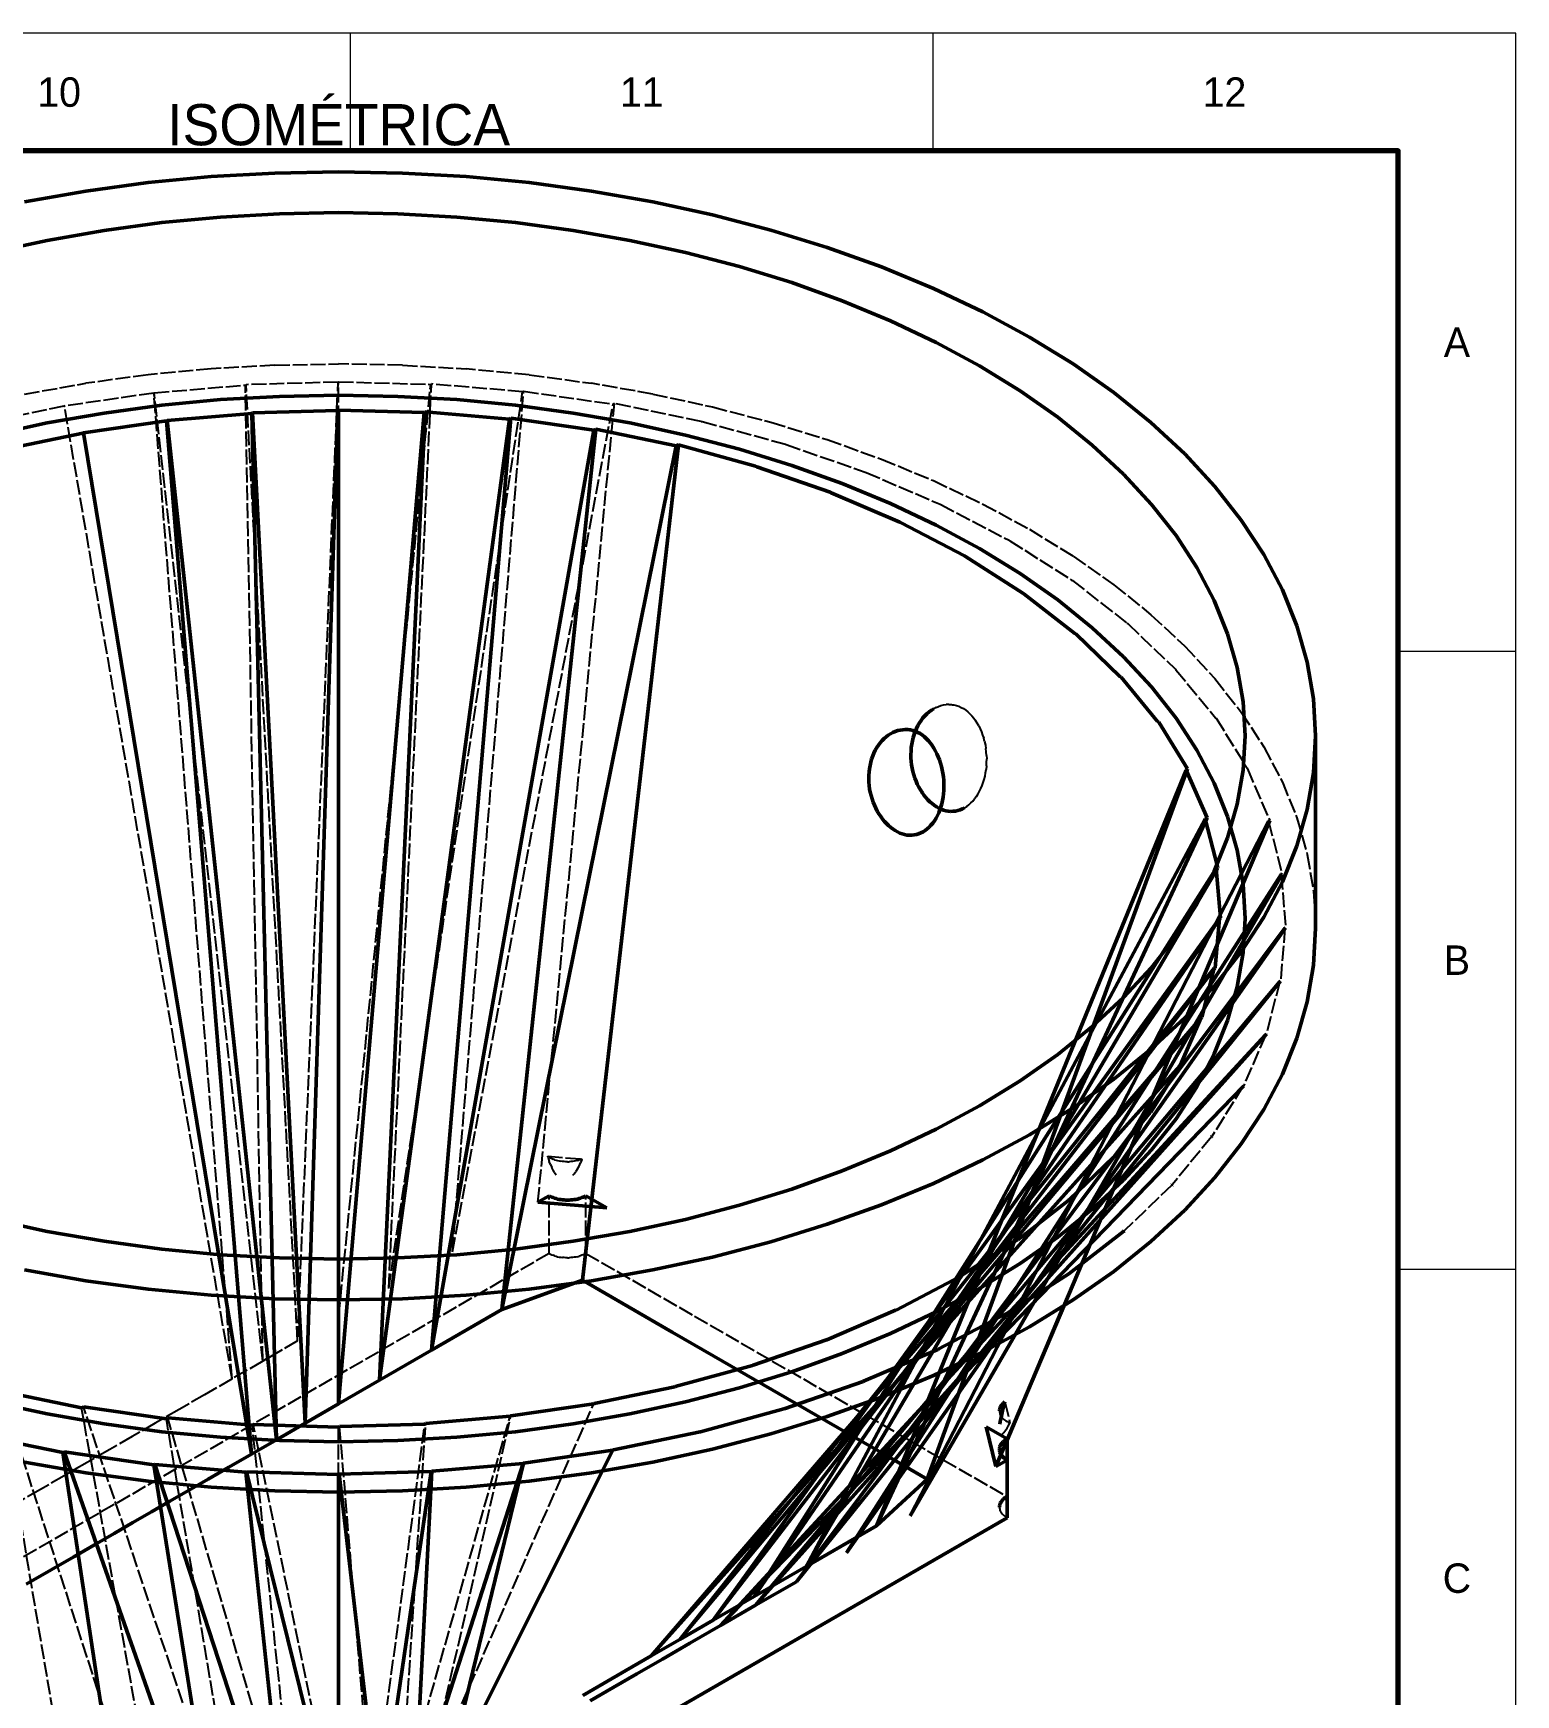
# Model space of a CAD drawing. Header units: millimetres. Extents: x 0 to 594, y 0 to 420.
# Drawn here: x 468.1 to 594, y 278.8 to 420 of the extents above; entities that cross this region are included whole.
import ezdxf
from ezdxf.enums import TextEntityAlignment as Align

# ---------------------------------------------------------------- set-up
doc = ezdxf.new("R2010")
doc.units = ezdxf.units.MM
doc.linetypes.add('DASHED', pattern=[1.524, 1.27, -0.254])
for name, color, linetype, lineweight in [('FINA', 7, 'CONTINUOUS', 18), ('NORMA', 7, 'CONTINUOUS', 70), ('OCULTA', 8, 'DASHED', 25), ('TEXTO', 7, 'CONTINUOUS', 25), ('VISIBLE', 7, 'CONTINUOUS', 50)]:
    doc.layers.add(name, color=color, linetype=linetype, lineweight=lineweight)

msp = doc.modelspace()

# ---------------------------------------------------------------- linework, layer by layer
at = {"layer": 'FINA'}
for p, q in [((495, 410), (495, 420)), ((544.5, 410), (544.5, 420)), ((584, 367.5), (594, 367.5)), ((584, 315), (594, 315))]:
    msp.add_line(p, q, dxfattribs=at)
msp.add_lwpolyline([(0, 0), (594, 0), (594, 420), (0, 420)], close=True, dxfattribs=at)
at = {"layer": 'NORMA'}
msp.add_lwpolyline([(20, 10), (584, 10), (584, 410), (20, 410)], close=True, dxfattribs=at)
at = {"layer": 'OCULTA'}
for p, q in [((483.17, 391.49), (477.81, 390.98)), ((488.57, 391.79), (483.17, 391.49)), ((488.57, 391.79), (494, 391.9)), ((499.43, 391.79), (494, 391.9)), ((499.43, 391.79), (504.83, 391.49)), ((510.19, 390.98), (504.83, 391.49)), ((467.32, 389.35), (472.52, 390.26)), ((477.81, 390.98), (472.52, 390.26)), ((478.33, 389.45), (486.08, 390.11)), ((486.08, 390.11), (486.13, 390.14)), ((487.55, 307.18), (486.08, 390.11)), ((493.95, 390.36), (486.13, 390.14)), ((490.51, 308.9), (486.13, 390.14)), ((490.51, 308.9), (493.95, 390.36)), ((493.95, 390.36), (494, 390.39)), ((494, 310.91), (494, 390.39)), ((494, 390.39), (501.82, 390.17)), ((494, 310.91), (501.82, 390.17)), ((498.25, 313.36), (501.89, 390.2)), ((501.82, 390.17), (501.89, 390.2)), ((509.63, 389.54), (501.89, 390.2)), ((510.19, 390.98), (515.48, 390.26)), ((520.68, 389.35), (515.48, 390.26)), ((470.66, 388.31), (463.29, 386.79)), ((470.66, 388.31), (470.7, 388.33)), ((478.3, 389.43), (470.7, 388.33)), ((484.95, 305.68), (470.7, 388.33)), ((478.33, 389.45), (478.3, 389.43)), ((484.95, 305.68), (478.3, 389.43)), ((487.55, 307.18), (478.33, 389.45)), ((498.25, 313.36), (509.63, 389.54)), ((503.66, 316.48), (509.71, 389.58)), ((503.66, 316.48), (517.31, 388.49)), ((509.71, 389.58), (509.63, 389.54)), ((509.71, 389.58), (517.31, 388.49)), ((510.93, 320.69), (517.42, 388.55)), ((517.42, 388.55), (517.31, 388.49)), ((524.79, 387.02), (517.42, 388.55)), ((520.68, 389.35), (525.76, 388.25)), ((525.76, 388.25), (530.71, 386.95)), ((524.79, 387.02), (524.88, 387.02)), ((524.88, 387.02), (531.96, 385.08)), ((530.71, 386.95), (535.5, 385.48)), ((535.5, 385.48), (540.11, 383.82)), ((531.96, 385.08), (532.02, 385.05)), ((532.02, 385.05), (538.74, 382.72)), ((538.74, 382.72), (538.8, 382.69)), ((538.8, 382.69), (545.09, 379.99)), ((540.11, 383.82), (544.53, 381.99)), ((544.53, 381.99), (548.73, 380)), ((545.09, 379.99), (545.15, 379.96)), ((545.15, 379.96), (550.95, 376.92)), ((548.73, 380), (552.69, 377.86)), ((550.95, 376.92), (551.01, 376.89)), ((552.69, 377.86), (556.4, 375.57)), ((551.01, 376.89), (556.27, 373.54)), ((556.4, 375.57), (559.85, 373.15)), ((556.27, 373.54), (556.33, 373.51)), ((556.33, 373.51), (560.99, 369.87)), ((559.85, 373.15), (563.01, 370.6)), ((560.99, 369.87), (561.05, 369.84)), ((561.05, 369.84), (565.08, 365.96)), ((563.01, 370.6), (565.88, 367.94)), ((565.88, 367.94), (568.44, 365.17)), ((565.08, 365.96), (565.13, 365.93)), ((565.13, 365.93), (568.48, 361.84)), ((568.44, 365.17), (570.68, 362.31)), ((544.75, 362.72), (544.96, 362.81)), ((544.96, 362.81), (545.17, 362.88)), ((545.17, 362.88), (545.39, 362.93)), ((545.39, 362.93), (545.61, 362.96)), ((545.83, 362.97), (545.61, 362.96)), ((545.83, 362.97), (546.05, 362.97)), ((546.05, 362.97), (546.16, 362.95)), ((546.16, 362.95), (546.27, 362.94)), ((546.27, 362.94), (546.48, 362.89)), ((546.48, 362.89), (546.69, 362.82)), ((546.69, 362.82), (546.89, 362.73)), ((544.75, 362.72), (544.55, 362.61)), ((546.89, 362.73), (547.09, 362.63)), ((547.09, 362.63), (547.28, 362.5)), ((547.28, 362.5), (547.46, 362.35)), ((547.46, 362.35), (547.63, 362.19)), ((547.63, 362.19), (547.8, 362.01)), ((547.8, 362.01), (547.96, 361.81)), ((547.96, 361.81), (548.11, 361.6)), ((548.25, 361.38), (548.11, 361.6)), ((548.38, 361.15), (548.25, 361.38)), ((568.48, 361.84), (568.55, 361.8)), ((568.55, 361.8), (571.19, 357.55)), ((570.68, 362.31), (572.6, 359.38)), ((548.38, 361.15), (548.51, 360.9)), ((548.51, 360.9), (548.62, 360.64)), ((548.62, 360.64), (548.71, 360.38)), ((548.71, 360.38), (548.8, 360.1)), ((548.88, 359.82), (548.8, 360.1)), ((548.88, 359.82), (548.94, 359.53)), ((548.94, 359.53), (548.99, 359.24)), ((549.02, 358.95), (548.99, 359.24)), ((549.05, 358.65), (549.02, 358.95)), ((549.05, 358.65), (549.06, 358.35)), ((572.6, 359.38), (574.17, 356.38)), ((548.91, 356.89), (548.96, 357.17)), ((548.96, 357.17), (549.01, 357.46)), ((549.04, 357.76), (549.01, 357.46)), ((549.04, 357.76), (549.05, 358.05)), ((549.05, 358.05), (549.06, 358.35)), ((571.19, 357.55), (571.2, 357.5)), ((571.2, 357.5), (573.1, 353.11)), ((548.44, 355.6), (548.56, 355.83)), ((548.56, 355.83), (548.66, 356.08)), ((548.66, 356.08), (548.76, 356.34)), ((548.76, 356.34), (548.84, 356.61)), ((548.84, 356.61), (548.91, 356.89)), ((574.17, 356.38), (575.41, 353.33)), ((547.18, 354.2), (547.37, 354.32)), ((547.37, 354.32), (547.54, 354.45)), ((547.54, 354.45), (547.71, 354.61)), ((547.71, 354.61), (547.88, 354.77)), ((547.88, 354.77), (548.03, 354.96)), ((548.18, 355.16), (548.03, 354.96)), ((548.18, 355.16), (548.32, 355.37)), ((548.32, 355.37), (548.44, 355.6)), ((573, 353.05), (574.15, 348.57)), ((575.41, 353.33), (576.29, 350.23)), ((576.29, 350.23), (576.82, 347.11)), ((574.07, 348.53), (574.45, 344.01)), ((576.82, 347.11), (577, 343.98)), ((574.39, 343.98), (574.01, 339.46)), ((573.95, 339.43), (572.81, 334.96)), ((572.76, 334.93), (570.86, 330.54)), ((570.82, 330.52), (568.18, 326.26)), ((568.15, 326.24), (564.8, 322.16)), ((511.79, 324.47), (511.76, 324.59)), ((511.79, 324.56), (511.76, 324.59)), ((511.76, 324.59), (514.68, 324.35)), ((511.79, 324.56), (511.89, 324.5)), ((511.79, 324.47), (511.89, 324.16)), ((511.89, 324.5), (511.99, 324.45)), ((511.99, 323.88), (511.89, 324.16)), ((511.99, 324.45), (512.11, 324.39)), ((511.99, 323.88), (512.11, 323.63)), ((512.11, 324.39), (512.22, 324.35)), ((512.22, 323.4), (512.11, 323.63)), ((512.35, 324.3), (512.22, 324.35)), ((512.35, 323.2), (512.22, 323.4)), ((512.35, 324.3), (512.47, 324.26)), ((512.47, 324.26), (512.6, 324.23)), ((512.6, 324.23), (512.74, 324.2)), ((512.74, 324.2), (512.88, 324.17)), ((513.02, 324.16), (512.88, 324.17)), ((513.16, 324.14), (513.02, 324.16)), ((513.3, 324.13), (513.16, 324.14)), ((513.45, 324.13), (513.3, 324.13)), ((513.45, 324.13), (513.59, 324.13)), ((513.73, 324.14), (513.59, 324.13)), ((513.87, 324.16), (513.73, 324.14)), ((514.01, 324.17), (513.87, 324.16)), ((514.15, 324.2), (514.01, 324.17)), ((514.01, 323.11), (514.15, 323.3)), ((514.29, 324.23), (514.15, 324.2)), ((514.29, 323.52), (514.15, 323.3)), ((514.29, 324.23), (514.42, 324.26)), ((514.29, 323.52), (514.42, 323.76)), ((514.55, 324.3), (514.42, 324.26)), ((514.42, 323.76), (514.55, 324.03)), ((514.67, 324.35), (514.55, 324.3)), ((514.67, 324.32), (514.55, 324.03)), ((514.67, 324.35), (514.68, 324.35)), ((514.68, 324.35), (514.67, 324.32)), ((512.35, 323.2), (512.47, 323.02)), ((514.01, 323.11), (513.87, 322.95)), ((564.77, 322.14), (560.74, 318.26)), ((511.89, 316.34), (511.89, 321.24)), ((515, 316.34), (515, 321.24)), ((511.89, 316.34), (437.22, 273.23)), ((511.89, 316.34), (511.99, 316.28)), ((511.99, 316.28), (512.11, 316.23)), ((512.11, 316.23), (512.22, 316.18)), ((514.78, 316.23), (514.67, 316.18)), ((514.9, 316.28), (514.78, 316.23)), ((515, 316.34), (514.9, 316.28)), ((515, 316.34), (550.78, 295.68)), ((512.35, 316.14), (512.22, 316.18)), ((512.35, 316.14), (512.47, 316.1)), ((512.47, 316.1), (512.6, 316.06)), ((512.6, 316.06), (512.74, 316.03)), ((512.74, 316.03), (512.88, 316.01)), ((512.88, 316.01), (513.02, 315.99)), ((513.16, 315.98), (513.02, 315.99)), ((513.3, 315.97), (513.16, 315.98)), ((513.45, 315.97), (513.3, 315.97)), ((513.45, 315.97), (513.59, 315.97)), ((513.73, 315.98), (513.59, 315.97)), ((513.87, 315.99), (513.73, 315.98)), ((514.01, 316.01), (513.87, 315.99)), ((514.15, 316.03), (514.01, 316.01)), ((514.29, 316.06), (514.15, 316.03)), ((514.29, 316.06), (514.42, 316.1)), ((514.55, 316.14), (514.42, 316.1)), ((514.67, 316.18), (514.55, 316.14)), ((490.51, 308.9), (487.55, 307.18)), ((487.55, 307.18), (484.95, 305.68)), ((484.95, 305.68), (482.61, 304.33)), ((473.29, 256.32), (465.14, 304.57)), ((480.14, 258.82), (465.32, 304.63)), ((482.61, 304.33), (480.45, 303.09)), ((501.41, 271.09), (515.67, 303.55)), ((550.59, 303.72), (551.03, 301.93)), ((480.14, 258.82), (472.16, 303.22)), ((486.1, 262.26), (472.32, 303.31)), ((480.45, 303.09), (478.42, 301.91)), ((486.1, 262.26), (479.36, 302.29)), ((490.52, 264.81), (479.48, 302.36)), ((499.28, 269.87), (508.57, 302.5)), ((501.41, 271.09), (508.63, 302.53)), ((550.14, 302.95), (550.14, 302.86)), ((550.14, 302.86), (550.16, 302.78)), ((550.16, 302.78), (550.18, 302.7)), ((550.18, 302.7), (550.21, 302.62)), ((550.21, 302.62), (550.25, 302.54)), ((550.25, 302.54), (550.3, 302.46)), ((550.3, 302.46), (550.36, 302.39)), ((550.36, 302.39), (550.43, 302.31)), ((550.43, 302.31), (550.51, 302.24)), ((550.51, 302.24), (550.59, 302.17)), ((550.59, 302.17), (550.68, 302.11)), ((550.68, 302.11), (550.78, 302.05)), ((476.47, 300.79), (474.55, 299.68)), ((478.42, 301.91), (476.47, 300.79)), ((490.52, 264.81), (486.66, 301.75)), ((494, 266.82), (486.75, 301.8)), ((494, 266.82), (494, 301.59)), ((496.85, 268.46), (494.08, 301.64)), ((496.85, 268.46), (501.33, 301.84)), ((499.28, 269.87), (501.39, 301.88)), ((550.36, 301), (550.43, 301.05)), ((550.43, 301.05), (550.51, 301.13)), ((550.51, 301.13), (550.59, 301.23)), ((550.59, 301.23), (550.68, 301.35)), ((550.68, 301.35), (550.78, 301.5)), ((550.78, 302.05), (550.89, 301.99)), ((550.78, 301.5), (550.89, 301.67)), ((550.89, 301.99), (551, 301.94)), ((550.89, 301.67), (551, 301.86)), ((551, 301.94), (551.03, 301.93)), ((551, 301.86), (551.03, 301.93)), ((474.55, 299.68), (472.64, 298.58)), ((472.64, 298.58), (470.69, 297.45)), ((470.69, 297.45), (468.66, 296.28)), ((468.66, 296.28), (466.5, 295.03)), ((550.14, 294.78), (550.14, 294.7)), ((550.14, 294.7), (550.16, 294.62)), ((550.16, 294.62), (550.18, 294.53)), ((550.18, 294.53), (550.21, 294.45)), ((550.21, 294.45), (550.25, 294.37)), ((550.25, 294.37), (550.3, 294.3)), ((550.3, 294.3), (550.36, 294.22)), ((550.36, 294.22), (550.43, 294.15)), ((550.43, 294.15), (550.51, 294.08)), ((550.51, 294.08), (550.59, 294.01)), ((550.59, 294.01), (550.68, 293.95)), ((550.68, 293.95), (550.78, 293.88))]:
    msp.add_line(p, q, dxfattribs=at)
at = {"layer": 'VISIBLE'}
for p, q in [((488.57, 408.12), (483.17, 407.82)), ((483.17, 407.82), (488.57, 408.12)), ((488.57, 408.12), (494, 408.23)), ((488.57, 408.12), (494, 408.23)), ((488.57, 408.12), (488.57, 408.12)), ((499.43, 408.12), (494, 408.23)), ((494, 408.23), (494, 408.23)), ((494, 408.23), (499.43, 408.12)), ((499.43, 408.12), (504.83, 407.82)), ((499.43, 408.12), (499.43, 408.12)), ((499.43, 408.12), (504.83, 407.82)), ((467.32, 405.68), (472.52, 406.59)), ((467.32, 405.68), (472.52, 406.59)), ((477.81, 407.31), (472.52, 406.59)), ((472.52, 406.59), (477.81, 407.31)), ((472.52, 406.59), (472.52, 406.59)), ((483.17, 407.82), (477.81, 407.31)), ((477.81, 407.31), (483.17, 407.82)), ((477.81, 407.31), (477.81, 407.31)), ((483.17, 407.82), (483.17, 407.82)), ((510.19, 407.31), (504.83, 407.82)), ((504.83, 407.82), (504.83, 407.82)), ((504.83, 407.82), (510.19, 407.31)), ((510.19, 407.31), (515.48, 406.59)), ((510.19, 407.31), (510.19, 407.31)), ((510.19, 407.31), (515.48, 406.59)), ((520.68, 405.68), (515.48, 406.59)), ((515.48, 406.59), (515.48, 406.59)), ((515.48, 406.59), (520.68, 405.68)), ((520.68, 405.68), (525.76, 404.58)), ((520.68, 405.68), (520.68, 405.68)), ((520.68, 405.68), (525.76, 404.58)), ((478.98, 403.91), (474.07, 403.25)), ((478.98, 403.91), (483.95, 404.38)), ((488.96, 404.67), (483.95, 404.38)), ((494, 404.76), (488.96, 404.67)), ((494, 404.76), (499.04, 404.67)), ((504.05, 404.38), (499.04, 404.67)), ((509.02, 403.91), (504.05, 404.38)), ((509.02, 403.91), (513.93, 403.25)), ((525.76, 404.58), (530.71, 403.28)), ((525.76, 404.58), (525.76, 404.58)), ((525.76, 404.58), (530.71, 403.28)), ((469.25, 402.4), (464.53, 401.38)), ((474.07, 403.25), (469.25, 402.4)), ((518.75, 402.4), (513.93, 403.25)), ((518.75, 402.4), (523.47, 401.38)), ((530.71, 403.28), (535.5, 401.81)), ((530.71, 403.28), (530.71, 403.28)), ((530.71, 403.28), (535.5, 401.81)), ((528.06, 400.18), (523.47, 401.38)), ((535.5, 401.81), (540.11, 400.15)), ((535.5, 401.81), (535.5, 401.81)), ((535.5, 401.81), (540.11, 400.15)), ((528.06, 400.18), (532.5, 398.81)), ((540.11, 400.15), (544.53, 398.32)), ((540.11, 400.15), (540.11, 400.15)), ((540.11, 400.15), (544.53, 398.32)), ((532.5, 398.81), (536.78, 397.27)), ((544.53, 398.32), (548.73, 396.33)), ((544.53, 398.32), (544.53, 398.32)), ((544.53, 398.32), (548.73, 396.33)), ((536.78, 397.27), (540.87, 395.58)), ((540.87, 395.58), (544.77, 393.73)), ((548.73, 396.33), (552.69, 394.19)), ((548.73, 396.33), (548.73, 396.33)), ((548.73, 396.33), (552.69, 394.19)), ((552.69, 394.19), (556.4, 391.9)), ((552.69, 394.19), (552.69, 394.19)), ((552.69, 394.19), (556.4, 391.9)), ((544.77, 393.73), (548.45, 391.74)), ((548.45, 391.74), (551.89, 389.62)), ((556.4, 391.9), (559.85, 389.48)), ((556.4, 391.9), (556.4, 391.9)), ((556.4, 391.9), (559.85, 389.48)), ((551.89, 389.62), (555.09, 387.37)), ((478.98, 388.39), (474.07, 387.73)), ((478.98, 388.39), (483.95, 388.87)), ((488.96, 389.15), (483.95, 388.87)), ((494, 389.25), (488.96, 389.15)), ((494, 389.25), (499.04, 389.15)), ((504.05, 388.87), (499.04, 389.15)), ((509.02, 388.39), (504.05, 388.87)), ((509.02, 388.39), (513.93, 387.73)), ((559.85, 389.48), (563.01, 386.93)), ((559.85, 389.48), (559.85, 389.48)), ((559.85, 389.48), (563.01, 386.93)), ((469.25, 386.89), (464.53, 385.86)), ((474.07, 387.73), (469.25, 386.89)), ((472.33, 386.04), (479.37, 387.06)), ((479.43, 387.09), (479.37, 387.06)), ((486.59, 299.28), (479.37, 387.06)), ((486.61, 387.7), (479.43, 387.09)), ((488.72, 300.51), (479.43, 387.09)), ((486.67, 387.74), (486.61, 387.7)), ((488.72, 300.51), (486.61, 387.7)), ((493.92, 387.95), (486.67, 387.74)), ((491.15, 301.91), (486.67, 387.74)), ((491.15, 301.91), (493.92, 387.95)), ((494, 387.99), (493.92, 387.95)), ((494, 303.56), (494, 387.99)), ((494, 387.99), (501.25, 387.79)), ((494, 303.56), (501.25, 387.79)), ((497.48, 305.57), (501.34, 387.84)), ((497.48, 305.57), (508.52, 387.22)), ((501.34, 387.84), (501.25, 387.79)), ((501.34, 387.84), (508.52, 387.22)), ((501.9, 308.12), (508.64, 387.29)), ((508.64, 387.29), (508.52, 387.22)), ((508.64, 387.29), (515.68, 386.27)), ((518.75, 386.89), (513.93, 387.73)), ((518.75, 386.89), (523.47, 385.86)), ((555.09, 387.37), (558.02, 385)), ((563.01, 386.93), (565.88, 384.27)), ((563.01, 386.93), (563.01, 386.93)), ((563.01, 386.93), (565.88, 384.27)), ((472.28, 386.01), (465.44, 384.6)), ((472.33, 386.04), (472.28, 386.01)), ((486.59, 299.28), (472.33, 386.04)), ((501.9, 308.12), (515.68, 386.27)), ((507.86, 311.56), (515.84, 386.37)), ((515.84, 386.37), (515.68, 386.27)), ((515.84, 386.37), (522.68, 384.95)), ((528.06, 384.66), (523.47, 385.86)), ((507.86, 311.56), (522.68, 384.95)), ((514.71, 314.06), (522.86, 385.02)), ((522.86, 385.02), (522.68, 384.95)), ((522.86, 385.02), (529.42, 383.23)), ((528.06, 384.66), (532.5, 383.29)), ((558.02, 385), (560.68, 382.53)), ((565.88, 384.27), (568.44, 381.5)), ((565.88, 384.27), (565.88, 384.27)), ((565.88, 384.27), (568.44, 381.5)), ((529.42, 383.23), (529.53, 383.17)), ((529.53, 383.17), (535.75, 381.01)), ((532.5, 383.29), (536.78, 381.76)), ((536.78, 381.76), (540.87, 380.06)), ((560.68, 382.53), (563.06, 379.97)), ((568.44, 381.5), (570.68, 378.64)), ((568.44, 381.5), (568.44, 381.5)), ((568.44, 381.5), (570.68, 378.64)), ((535.75, 381.01), (535.85, 380.96)), ((535.85, 380.96), (541.68, 378.46)), ((540.87, 380.06), (544.77, 378.22)), ((563.06, 379.97), (565.14, 377.32)), ((541.68, 378.46), (541.78, 378.41)), ((541.78, 378.41), (547.16, 375.59)), ((570.68, 378.64), (572.6, 375.71)), ((570.68, 378.64), (570.68, 378.64)), ((570.68, 378.64), (572.6, 375.71)), ((544.77, 378.22), (548.45, 376.23)), ((565.14, 377.32), (566.91, 374.6)), ((547.16, 375.59), (547.25, 375.54)), ((547.25, 375.54), (552.12, 372.43)), ((548.45, 376.23), (551.89, 374.1)), ((572.6, 375.71), (574.17, 372.71)), ((572.6, 375.71), (572.6, 375.71)), ((572.6, 375.71), (574.17, 372.71)), ((551.89, 374.1), (555.09, 371.86)), ((566.91, 374.6), (568.38, 371.81)), ((574.17, 372.71), (575.41, 369.66)), ((574.17, 372.71), (574.17, 372.71)), ((574.17, 372.71), (575.41, 369.66)), ((552.12, 372.43), (552.22, 372.38)), ((552.22, 372.38), (556.54, 369.01)), ((555.09, 371.86), (558.02, 369.49)), ((568.38, 371.81), (569.52, 368.98)), ((556.54, 369.01), (556.64, 368.96)), ((556.64, 368.96), (560.37, 365.36)), ((558.02, 369.49), (560.68, 367.02)), ((569.52, 368.98), (570.34, 366.11)), ((575.41, 369.66), (576.29, 366.56)), ((575.41, 369.66), (575.41, 369.66)), ((575.41, 369.66), (576.29, 366.56)), ((560.68, 367.02), (563.06, 364.46)), ((570.34, 366.11), (570.84, 363.21)), ((576.29, 366.56), (576.82, 363.44)), ((576.29, 366.56), (576.29, 366.56)), ((576.29, 366.56), (576.82, 363.44)), ((560.37, 365.36), (560.47, 365.3)), ((560.47, 365.3), (563.57, 361.52)), ((563.06, 364.46), (565.14, 361.81)), ((570.84, 363.21), (571, 360.31)), ((576.82, 363.44), (577, 360.31)), ((576.82, 363.44), (576.82, 363.44)), ((576.82, 363.44), (577, 360.31)), ((543.21, 361.18), (543.35, 361.41)), ((543.49, 361.62), (543.35, 361.41)), ((543.49, 361.62), (543.64, 361.83)), ((543.64, 361.83), (543.81, 362.01)), ((543.81, 362.01), (543.98, 362.19)), ((543.98, 362.19), (544.16, 362.35)), ((544.16, 362.35), (544.35, 362.49)), ((544.35, 362.49), (544.55, 362.61)), ((563.57, 361.52), (563.68, 361.46)), ((563.68, 361.46), (566.12, 357.51)), ((565.14, 361.81), (566.91, 359.08)), ((540.16, 359.91), (540.33, 360.08)), ((540.33, 360.08), (540.5, 360.23)), ((540.5, 360.23), (540.69, 360.37)), ((540.69, 360.37), (540.88, 360.49)), ((541.08, 360.6), (540.88, 360.49)), ((541.08, 360.6), (541.28, 360.69)), ((541.28, 360.69), (541.49, 360.75)), ((541.49, 360.75), (541.71, 360.8)), ((541.71, 360.8), (541.92, 360.83)), ((542.14, 360.84), (541.92, 360.83)), ((542.14, 360.84), (542.36, 360.84)), ((542.36, 360.84), (542.53, 360.82)), ((542.53, 360.82), (542.58, 360.81)), ((542.58, 360.81), (542.79, 360.76)), ((542.81, 360.16), (542.74, 359.88)), ((542.81, 360.16), (542.74, 359.88)), ((542.79, 360.76), (543, 360.69)), ((542.81, 360.16), (542.89, 360.42)), ((542.89, 360.42), (542.81, 360.16)), ((542.81, 360.16), (542.81, 360.16)), ((542.89, 360.42), (542.99, 360.68)), ((542.99, 360.68), (542.89, 360.42)), ((542.89, 360.42), (542.89, 360.42)), ((542.99, 360.68), (543.09, 360.94)), ((543, 360.69), (542.99, 360.69)), ((542.99, 360.69), (542.99, 360.69)), ((542.99, 360.69), (542.99, 360.69)), ((542.99, 360.69), (542.99, 360.69)), ((542.99, 360.69), (542.99, 360.69)), ((542.99, 360.69), (542.99, 360.69)), ((542.99, 360.69), (542.99, 360.69)), ((542.99, 360.69), (542.99, 360.69)), ((542.99, 360.69), (542.99, 360.69)), ((542.99, 360.69), (542.99, 360.69)), ((542.99, 360.69), (542.99, 360.69)), ((542.99, 360.69), (542.99, 360.69)), ((542.99, 360.69), (542.99, 360.69)), ((542.99, 360.69), (542.99, 360.69)), ((542.99, 360.69), (542.99, 360.69)), ((542.99, 360.69), (542.99, 360.69)), ((542.99, 360.69), (542.99, 360.68)), ((542.99, 360.68), (542.99, 360.68)), ((543, 360.69), (543.2, 360.6)), ((543.2, 360.6), (543, 360.69)), ((543, 360.69), (543, 360.69)), ((543.09, 360.94), (543.21, 361.18)), ((543.2, 360.6), (543.4, 360.5)), ((543.4, 360.5), (543.2, 360.6)), ((543.2, 360.6), (543.2, 360.6)), ((543.4, 360.5), (543.59, 360.37)), ((543.59, 360.37), (543.4, 360.5)), ((543.4, 360.5), (543.4, 360.5)), ((543.59, 360.37), (543.77, 360.22)), ((543.77, 360.22), (543.59, 360.37)), ((543.59, 360.37), (543.59, 360.37)), ((543.77, 360.22), (543.95, 360.06)), ((543.95, 360.06), (543.77, 360.22)), ((543.77, 360.22), (543.77, 360.22)), ((543.95, 360.06), (544.11, 359.88)), ((544.11, 359.88), (543.95, 360.06)), ((543.95, 360.06), (543.95, 360.06)), ((571, 360.31), (570.84, 357.4)), ((577, 360.31), (576.82, 357.17)), ((577, 360.31), (577, 360.31)), ((577, 360.31), (577, 343.98)), ((539.28, 358.34), (539.37, 358.6)), ((539.37, 358.6), (539.47, 358.85)), ((539.47, 358.85), (539.59, 359.08)), ((539.59, 359.08), (539.71, 359.31)), ((539.85, 359.52), (539.71, 359.31)), ((539.85, 359.52), (540, 359.72)), ((540, 359.72), (540.16, 359.91)), ((542.62, 358.73), (542.63, 359.02)), ((542.63, 359.02), (542.62, 358.73)), ((542.62, 358.43), (542.62, 358.73)), ((542.62, 358.73), (542.62, 358.73)), ((542.62, 358.73), (542.62, 358.43)), ((542.63, 359.02), (542.65, 359.31)), ((542.65, 359.31), (542.63, 359.02)), ((542.63, 359.02), (542.63, 359.02)), ((542.65, 359.31), (542.69, 359.6)), ((542.69, 359.6), (542.65, 359.31)), ((542.65, 359.31), (542.65, 359.31)), ((542.69, 359.6), (542.74, 359.88)), ((542.74, 359.88), (542.69, 359.6)), ((542.69, 359.6), (542.69, 359.6)), ((542.74, 359.88), (542.74, 359.88)), ((544.11, 359.88), (544.27, 359.69)), ((544.27, 359.69), (544.11, 359.88)), ((544.11, 359.88), (544.11, 359.88)), ((544.27, 359.69), (544.43, 359.48)), ((544.43, 359.48), (544.27, 359.69)), ((544.27, 359.69), (544.27, 359.69)), ((544.57, 359.26), (544.43, 359.48)), ((544.57, 359.26), (544.43, 359.48)), ((544.43, 359.48), (544.43, 359.48)), ((544.71, 359.02), (544.57, 359.26)), ((544.71, 359.02), (544.57, 359.26)), ((544.57, 359.26), (544.57, 359.26)), ((544.71, 359.02), (544.83, 358.78)), ((544.83, 358.78), (544.71, 359.02)), ((544.71, 359.02), (544.71, 359.02)), ((544.83, 358.78), (544.94, 358.52)), ((544.94, 358.52), (544.83, 358.78)), ((544.83, 358.78), (544.83, 358.78)), ((566.91, 359.08), (568.38, 356.3)), ((539.05, 356.95), (539.07, 357.24)), ((539.07, 357.24), (539.1, 357.52)), ((539.15, 357.8), (539.1, 357.52)), ((539.15, 357.8), (539.21, 358.07)), ((539.21, 358.07), (539.28, 358.34)), ((539.68, 293.19), (566.01, 357.4)), ((542.62, 358.43), (542.64, 358.14)), ((542.62, 358.43), (542.62, 358.43)), ((542.62, 358.43), (542.64, 358.14)), ((542.64, 358.14), (542.67, 357.85)), ((542.64, 358.14), (542.64, 358.14)), ((542.64, 358.14), (542.67, 357.85)), ((542.72, 357.56), (542.67, 357.85)), ((542.67, 357.85), (542.67, 357.85)), ((542.67, 357.85), (542.72, 357.56)), ((542.78, 357.27), (542.72, 357.56)), ((542.72, 357.56), (542.72, 357.56)), ((542.72, 357.56), (542.78, 357.27)), ((542.78, 357.27), (542.86, 356.99)), ((542.78, 357.27), (542.78, 357.27)), ((542.78, 357.27), (542.86, 356.99)), ((544, 297.15), (566.12, 357.51)), ((544.94, 358.52), (545.05, 358.26)), ((545.05, 358.26), (544.94, 358.52)), ((544.94, 358.52), (544.94, 358.52)), ((545.05, 358.26), (545.14, 357.99)), ((545.14, 357.99), (545.05, 358.26)), ((545.05, 358.26), (545.05, 358.26)), ((545.22, 357.71), (545.14, 357.99)), ((545.22, 357.71), (545.14, 357.99)), ((545.14, 357.99), (545.14, 357.99)), ((545.22, 357.71), (545.28, 357.42)), ((545.28, 357.42), (545.22, 357.71)), ((545.22, 357.71), (545.22, 357.71)), ((545.28, 357.42), (545.34, 357.13)), ((545.34, 357.13), (545.28, 357.42)), ((545.28, 357.42), (545.28, 357.42)), ((545.38, 356.84), (545.34, 357.13)), ((545.38, 356.84), (545.34, 357.13)), ((545.34, 357.13), (545.34, 357.13)), ((566.12, 357.51), (566.01, 357.4)), ((566.01, 357.4), (567.77, 353.34)), ((570.84, 357.4), (570.34, 354.5)), ((576.82, 357.17), (576.29, 354.05)), ((539.04, 356.66), (539.05, 356.95)), ((539.05, 356.37), (539.04, 356.66)), ((539.05, 356.37), (539.07, 356.08)), ((539.11, 355.79), (539.07, 356.08)), ((539.16, 355.51), (539.11, 355.79)), ((542.94, 356.72), (542.86, 356.99)), ((542.86, 356.99), (542.86, 356.99)), ((542.86, 356.99), (542.94, 356.72)), ((543.05, 356.45), (542.94, 356.72)), ((542.94, 356.72), (542.94, 356.72)), ((542.94, 356.72), (543.05, 356.45)), ((543.16, 356.2), (543.05, 356.45)), ((543.05, 356.45), (543.05, 356.45)), ((543.05, 356.45), (543.16, 356.2)), ((543.16, 356.2), (543.29, 355.95)), ((543.16, 356.2), (543.16, 356.2)), ((543.16, 356.2), (543.29, 355.95)), ((543.42, 355.71), (543.29, 355.95)), ((543.29, 355.95), (543.29, 355.95)), ((543.29, 355.95), (543.42, 355.71)), ((545.41, 356.55), (545.38, 356.84)), ((545.41, 356.55), (545.38, 356.84)), ((545.38, 356.84), (545.38, 356.84)), ((545.41, 356.55), (545.42, 356.25)), ((545.42, 356.25), (545.41, 356.55)), ((545.41, 356.55), (545.41, 356.55)), ((545.41, 355.66), (545.42, 355.96)), ((545.41, 355.66), (545.42, 355.96)), ((545.42, 356.25), (545.42, 355.96)), ((545.42, 355.96), (545.42, 356.25)), ((545.42, 356.25), (545.42, 356.25)), ((545.42, 355.96), (545.42, 355.96)), ((568.38, 356.3), (569.52, 353.47)), ((539.16, 355.51), (539.23, 355.23)), ((539.23, 355.23), (539.31, 354.95)), ((539.4, 354.68), (539.31, 354.95)), ((539.51, 354.41), (539.4, 354.68)), ((539.63, 354.16), (539.51, 354.41)), ((543.42, 355.71), (543.57, 355.49)), ((543.42, 355.71), (543.42, 355.71)), ((543.42, 355.71), (543.57, 355.49)), ((543.59, 355.47), (543.57, 355.49)), ((543.57, 355.49), (543.57, 355.49)), ((543.57, 355.49), (543.59, 355.47)), ((543.59, 355.47), (543.72, 355.27)), ((543.59, 355.47), (543.59, 355.47)), ((543.59, 355.47), (543.72, 355.27)), ((543.72, 355.27), (543.88, 355.07)), ((543.72, 355.27), (543.72, 355.27)), ((543.72, 355.27), (543.88, 355.07)), ((543.88, 355.07), (544.05, 354.88)), ((543.88, 355.07), (543.88, 355.07)), ((543.88, 355.07), (544.05, 354.88)), ((544.05, 354.88), (544.23, 354.7)), ((544.05, 354.88), (544.05, 354.88)), ((544.05, 354.88), (544.23, 354.7)), ((544.23, 354.7), (544.41, 354.55)), ((544.23, 354.7), (544.23, 354.7)), ((544.23, 354.7), (544.41, 354.55)), ((544.41, 354.55), (544.6, 354.41)), ((544.41, 354.55), (544.41, 354.55)), ((544.41, 354.55), (544.6, 354.41)), ((544.6, 354.41), (544.8, 354.28)), ((544.6, 354.41), (544.6, 354.41)), ((544.6, 354.41), (544.8, 354.28)), ((545.24, 354.53), (545.16, 354.27)), ((545.16, 354.27), (545.24, 354.53)), ((545.24, 354.53), (545.3, 354.81)), ((545.24, 354.53), (545.3, 354.81)), ((545.24, 354.53), (545.24, 354.53)), ((545.3, 354.81), (545.35, 355.09)), ((545.3, 354.81), (545.35, 355.09)), ((545.3, 354.81), (545.3, 354.81)), ((545.35, 355.09), (545.39, 355.37)), ((545.35, 355.09), (545.39, 355.37)), ((545.35, 355.09), (545.35, 355.09)), ((545.41, 355.66), (545.39, 355.37)), ((545.39, 355.37), (545.41, 355.66)), ((545.39, 355.37), (545.39, 355.37)), ((545.41, 355.66), (545.41, 355.66)), ((570.34, 354.5), (569.52, 351.63)), ((533.72, 289.75), (567.61, 353.25)), ((539.63, 354.16), (539.76, 353.91)), ((539.68, 293.19), (567.77, 353.34)), ((539.9, 353.68), (539.76, 353.91)), ((539.9, 353.68), (540.05, 353.45)), ((540.05, 353.45), (540.18, 353.29)), ((540.21, 353.24), (540.18, 353.29)), ((540.21, 353.24), (540.37, 353.04)), ((540.37, 353.04), (540.54, 352.85)), ((542.55, 294.03), (573, 353.05)), ((544.32, 352.72), (544.47, 352.9)), ((544.47, 352.9), (544.61, 353.1)), ((544.61, 353.1), (544.75, 353.31)), ((544.87, 353.53), (544.75, 353.31)), ((544.8, 354.28), (544.99, 354.17)), ((544.8, 354.28), (544.8, 354.28)), ((544.8, 354.28), (544.99, 354.17)), ((544.87, 353.53), (544.98, 353.77)), ((544.98, 353.77), (545.08, 354.01)), ((544.99, 354.17), (545.19, 354.08)), ((544.99, 354.17), (544.99, 354.17)), ((544.99, 354.17), (545.11, 354.11)), ((545.08, 354.01), (545.16, 354.27)), ((545.11, 354.11), (545.16, 354.27)), ((545.11, 354.11), (545.11, 354.11)), ((545.11, 354.11), (545.11, 354.11)), ((545.11, 354.11), (545.11, 354.11)), ((545.11, 354.11), (545.11, 354.11)), ((545.11, 354.11), (545.11, 354.11)), ((545.11, 354.11), (545.11, 354.11)), ((545.11, 354.11), (545.11, 354.11)), ((545.11, 354.11), (545.11, 354.11)), ((545.11, 354.11), (545.11, 354.11)), ((545.11, 354.11), (545.11, 354.11)), ((545.11, 354.11), (545.11, 354.11)), ((545.11, 354.11), (545.11, 354.11)), ((545.11, 354.11), (545.11, 354.11)), ((545.11, 354.11), (545.11, 354.11)), ((545.11, 354.11), (545.11, 354.11)), ((545.11, 354.11), (545.11, 354.11)), ((545.11, 354.11), (545.11, 354.11)), ((545.16, 354.27), (545.16, 354.27)), ((545.19, 354.08), (545.39, 354)), ((545.39, 354), (545.59, 353.95)), ((545.59, 353.95), (545.79, 353.91)), ((545.79, 353.91), (545.99, 353.89)), ((545.99, 353.89), (546.2, 353.9)), ((546.2, 353.9), (546.4, 353.92)), ((546.4, 353.92), (546.6, 353.96)), ((546.6, 353.96), (546.8, 354.02)), ((546.8, 354.02), (546.99, 354.1)), ((546.99, 354.1), (547.18, 354.2)), ((549.83, 298.23), (573.1, 353.11)), ((567.77, 353.34), (567.61, 353.25)), ((567.61, 353.25), (568.68, 349.1)), ((569.52, 353.47), (570.34, 350.6)), ((573.1, 353.11), (573, 353.05)), ((576.29, 354.05), (575.41, 350.96)), ((540.54, 352.85), (540.72, 352.68)), ((540.72, 352.68), (540.91, 352.52)), ((540.91, 352.52), (541.1, 352.38)), ((541.1, 352.38), (541.29, 352.26)), ((541.29, 352.26), (541.48, 352.15)), ((541.48, 352.15), (541.68, 352.05)), ((541.68, 352.05), (541.88, 351.98)), ((541.88, 351.98), (542.08, 351.92)), ((542.08, 351.92), (542.28, 351.88)), ((542.28, 351.88), (542.48, 351.87)), ((542.48, 351.87), (542.68, 351.87)), ((542.68, 351.87), (542.88, 351.89)), ((542.88, 351.89), (543.08, 351.93)), ((543.08, 351.93), (543.27, 351.99)), ((543.46, 352.06), (543.27, 351.99)), ((543.46, 352.06), (543.65, 352.16)), ((543.65, 352.16), (543.83, 352.28)), ((543.83, 352.28), (544, 352.41)), ((544, 352.41), (544.17, 352.56)), ((544.32, 352.72), (544.17, 352.56)), ((569.52, 351.63), (568.38, 348.8)), ((570.34, 350.6), (570.84, 347.7)), ((575.41, 350.96), (574.17, 347.9)), ((529.3, 287.2), (568.56, 349.03)), ((533.72, 289.75), (568.68, 349.1)), ((568.38, 348.8), (566.91, 346.02)), ((568.68, 349.1), (568.56, 349.03)), ((568.56, 349.03), (568.91, 344.85)), ((537.14, 290.91), (574.07, 348.53)), ((542.55, 294.03), (574.15, 348.57)), ((570.84, 347.7), (571, 344.79)), ((574.17, 347.9), (572.6, 344.9)), ((574.15, 348.57), (574.07, 348.53)), ((566.91, 346.02), (565.14, 343.29)), ((525.82, 285.19), (568.82, 344.79)), ((529.3, 287.2), (568.91, 344.85)), ((568.82, 344.79), (568.47, 340.61)), ((568.91, 344.85), (568.82, 344.79)), ((572.6, 344.9), (570.68, 341.97)), ((571, 344.79), (570.84, 341.89)), ((532.89, 288.45), (574.39, 343.98)), ((537.14, 290.91), (574.45, 344.01)), ((565.14, 343.29), (563.06, 340.64)), ((574.45, 344.01), (574.39, 343.98)), ((577, 343.98), (576.82, 340.84)), ((577, 343.98), (576.82, 340.84)), ((577, 343.98), (577, 343.98)), ((570.68, 341.97), (568.44, 339.11)), ((570.84, 341.89), (570.34, 338.99)), ((522.97, 283.54), (568.39, 340.56)), ((525.82, 285.19), (568.47, 340.61)), ((563.06, 340.64), (560.68, 338.08)), ((568.39, 340.56), (567.32, 336.42)), ((568.47, 340.61), (568.39, 340.56)), ((576.82, 340.84), (576.29, 337.72)), ((576.82, 340.84), (576.29, 337.72)), ((576.82, 340.84), (576.82, 340.84)), ((529.4, 286.44), (573.95, 339.43)), ((532.89, 288.45), (574.01, 339.46)), ((568.44, 339.11), (565.88, 336.35)), ((570.34, 338.99), (569.52, 336.12)), ((574.01, 339.46), (573.95, 339.43)), ((560.68, 338.08), (558.02, 335.61)), ((576.29, 337.72), (575.41, 334.63)), ((576.29, 337.72), (575.41, 334.63)), ((576.29, 337.72), (576.29, 337.72)), ((520.54, 282.14), (567.26, 336.38)), ((522.97, 283.54), (567.32, 336.42)), ((565.88, 336.35), (563.01, 333.68)), ((567.26, 336.38), (565.5, 332.31)), ((567.32, 336.42), (567.26, 336.38)), ((569.52, 336.12), (568.38, 333.29)), ((526.44, 284.73), (572.76, 334.93)), ((529.4, 286.44), (572.81, 334.96)), ((558.02, 335.61), (555.09, 333.24)), ((572.81, 334.96), (572.76, 334.93)), ((575.41, 334.63), (574.17, 331.57)), ((575.41, 334.63), (574.17, 331.57)), ((575.41, 334.63), (575.41, 334.63)), ((555.09, 333.24), (551.89, 330.99)), ((563.01, 333.68), (559.85, 331.13)), ((568.38, 333.29), (566.91, 330.5)), ((520.54, 282.14), (565.5, 332.31)), ((565.44, 332.28), (562.99, 328.34)), ((565.5, 332.31), (565.44, 332.28)), ((526.44, 284.73), (570.86, 330.54)), ((551.89, 330.99), (548.45, 328.87)), ((559.85, 331.13), (556.4, 328.71)), ((566.91, 330.5), (565.14, 327.78)), ((570.86, 330.54), (570.82, 330.52)), ((574.17, 331.57), (572.6, 328.57)), ((574.17, 331.57), (572.6, 328.57)), ((574.17, 331.57), (574.17, 331.57)), ((548.45, 328.87), (544.77, 326.88)), ((556.4, 328.71), (552.69, 326.42)), ((562.94, 328.31), (559.84, 324.52)), ((562.99, 328.34), (562.94, 328.31)), ((565.14, 327.78), (563.06, 325.13)), ((572.6, 328.57), (570.68, 325.64)), ((572.6, 328.57), (570.68, 325.64)), ((572.6, 328.57), (572.6, 328.57)), ((544.77, 326.88), (540.87, 325.04)), ((552.69, 326.42), (548.73, 324.28)), ((568.18, 326.26), (568.15, 326.24)), ((540.87, 325.04), (536.78, 323.34)), ((563.06, 325.13), (560.68, 322.57)), ((570.68, 325.64), (568.44, 322.78)), ((570.68, 325.64), (568.44, 322.78)), ((570.68, 325.64), (570.68, 325.64)), ((536.78, 323.34), (532.5, 321.81)), ((548.73, 324.28), (544.53, 322.29)), ((559.79, 324.49), (556.06, 320.89)), ((559.84, 324.52), (559.79, 324.49)), ((544.53, 322.29), (540.11, 320.46)), ((560.68, 322.57), (558.02, 320.09)), ((564.8, 322.16), (564.77, 322.14)), ((568.44, 322.78), (565.88, 320.02)), ((568.44, 322.78), (565.88, 320.02)), ((568.44, 322.78), (568.44, 322.78)), ((511.89, 321.24), (510.93, 320.69)), ((516.78, 320.21), (510.93, 320.69)), ((511.89, 321.24), (511.99, 321.18)), ((511.99, 321.18), (512.11, 321.13)), ((512.11, 321.13), (512.22, 321.08)), ((512.35, 321.04), (512.22, 321.08)), ((512.35, 321.04), (512.47, 321)), ((512.47, 321), (512.6, 320.96)), ((512.6, 320.96), (512.74, 320.93)), ((512.74, 320.93), (512.88, 320.91)), ((512.88, 320.91), (513.02, 320.89)), ((513.16, 320.88), (513.02, 320.89)), ((513.3, 320.87), (513.16, 320.88)), ((513.45, 320.87), (513.3, 320.87)), ((513.45, 320.87), (513.59, 320.87)), ((513.73, 320.88), (513.59, 320.87)), ((513.87, 320.89), (513.73, 320.88)), ((514.01, 320.91), (513.87, 320.89)), ((514.15, 320.93), (514.01, 320.91)), ((514.29, 320.96), (514.15, 320.93)), ((514.29, 320.96), (514.42, 321)), ((514.55, 321.04), (514.42, 321)), ((514.67, 321.08), (514.55, 321.04)), ((514.78, 321.13), (514.67, 321.08)), ((514.9, 321.18), (514.78, 321.13)), ((515, 321.24), (514.9, 321.18)), ((515, 321.24), (516.78, 320.21)), ((523.47, 319.23), (528.06, 320.44)), ((532.5, 321.81), (528.06, 320.44)), ((540.11, 320.46), (535.5, 318.81)), ((556.02, 320.87), (551.69, 317.5)), ((556.06, 320.89), (556.02, 320.87)), ((464.53, 319.23), (469.25, 318.21)), ((523.47, 319.23), (518.75, 318.21)), ((558.02, 320.09), (555.09, 317.73)), ((565.88, 320.02), (563.01, 317.35)), ((565.88, 320.02), (563.01, 317.35)), ((565.88, 320.02), (565.88, 320.02)), ((474.07, 317.37), (469.25, 318.21)), ((518.75, 318.21), (513.93, 317.37)), ((535.5, 318.81), (530.71, 317.33)), ((555.09, 317.73), (551.89, 315.48)), ((560.71, 318.24), (556.04, 314.61)), ((560.74, 318.26), (560.71, 318.24)), ((474.07, 317.37), (478.98, 316.7)), ((483.95, 316.23), (478.98, 316.7)), ((488.96, 315.95), (483.95, 316.23)), ((504.05, 316.23), (499.04, 315.95)), ((504.05, 316.23), (509.02, 316.7)), ((513.93, 317.37), (509.02, 316.7)), ((530.71, 317.33), (525.76, 316.03)), ((551.65, 317.48), (546.77, 314.37)), ((551.69, 317.5), (551.65, 317.48)), ((563.01, 317.35), (559.85, 314.8)), ((563.01, 317.35), (559.85, 314.8)), ((563.01, 317.35), (563.01, 317.35)), ((467.32, 314.93), (472.52, 314.02)), ((488.96, 315.95), (494, 315.85)), ((499.04, 315.95), (494, 315.85)), ((520.68, 314.93), (515.48, 314.02)), ((525.76, 316.03), (520.68, 314.93)), ((551.89, 315.48), (548.45, 313.36)), ((559.85, 314.8), (556.4, 312.38)), ((559.85, 314.8), (556.4, 312.38)), ((559.85, 314.8), (559.85, 314.8)), ((477.81, 313.31), (472.52, 314.02)), ((507.86, 311.56), (514.71, 314.06)), ((515.48, 314.02), (510.19, 313.31)), ((514.71, 314.06), (518.63, 311.79)), ((546.73, 314.35), (541.35, 311.53)), ((546.77, 314.37), (546.73, 314.35)), ((556.02, 314.59), (550.76, 311.24)), ((556.04, 314.61), (556.02, 314.59)), ((483.17, 312.8), (477.81, 313.31)), ((483.17, 312.8), (488.57, 312.49)), ((494, 312.39), (488.57, 312.49)), ((494, 312.39), (499.43, 312.49)), ((504.83, 312.8), (499.43, 312.49)), ((510.19, 313.31), (504.83, 312.8)), ((548.45, 313.36), (544.77, 311.37)), ((556.4, 312.38), (552.69, 310.09)), ((556.4, 312.38), (555.62, 311.9)), ((556.4, 312.38), (556.4, 312.38)), ((507.86, 311.56), (501.9, 308.12)), ((518.63, 311.79), (522.32, 309.66)), ((541.31, 311.51), (535.48, 309.01)), ((544.77, 311.37), (540.87, 309.52)), ((541.35, 311.53), (541.31, 311.51)), ((550.73, 311.22), (544.92, 308.19)), ((550.76, 311.24), (550.73, 311.22)), ((555.62, 311.9), (550.78, 300.48)), ((555.62, 311.9), (555.62, 311.9)), ((555.62, 311.9), (555.62, 311.9)), ((555.62, 311.9), (555.62, 311.9)), ((555.62, 311.9), (555.62, 311.9)), ((555.62, 311.9), (555.62, 311.9)), ((555.62, 311.9), (555.62, 311.9)), ((522.32, 309.66), (525.87, 307.61)), ((540.87, 309.52), (536.78, 307.83)), ((552.69, 310.09), (548.73, 307.95)), ((501.9, 308.12), (497.48, 305.57)), ((535.44, 308.99), (529.21, 306.83)), ((536.78, 307.83), (532.5, 306.29)), ((535.48, 309.01), (535.44, 308.99)), ((544.9, 308.17), (538.6, 305.48)), ((548.73, 307.95), (544.53, 305.96)), ((544.92, 308.19), (544.9, 308.17)), ((529.17, 306.81), (522.6, 305.02)), ((525.87, 307.61), (529.36, 305.6)), ((529.21, 306.83), (529.17, 306.81)), ((497.48, 305.57), (494, 303.56)), ((522.56, 304.99), (515.72, 303.58)), ((522.6, 305.02), (522.56, 304.99)), ((523.47, 303.72), (528.06, 304.92)), ((532.5, 306.29), (528.06, 304.92)), ((529.36, 305.6), (532.84, 303.59)), ((538.57, 305.46), (531.86, 303.14)), ((538.6, 305.48), (538.57, 305.46)), ((544.53, 305.96), (540.11, 304.13)), ((464.53, 303.72), (469.25, 302.7)), ((465.32, 304.63), (472.16, 303.22)), ((494, 303.56), (491.15, 301.91)), ((508.63, 302.53), (515.67, 303.55)), ((515.72, 303.58), (515.67, 303.55)), ((523.47, 303.72), (518.75, 302.7)), ((532.84, 303.59), (536.39, 301.54)), ((540.11, 304.13), (535.5, 302.48)), ((550.36, 303.51), (550.3, 303.43)), ((550.43, 303.58), (550.36, 303.51)), ((550.51, 303.65), (550.43, 303.58)), ((550.51, 303.4), (550.59, 303.72)), ((550.59, 303.72), (550.51, 303.65)), ((550.59, 303.72), (550.59, 303.72)), ((550.59, 303.72), (550.59, 303.72)), ((474.07, 301.85), (469.25, 302.7)), ((472.32, 303.31), (472.16, 303.22)), ((472.32, 303.31), (479.36, 302.29)), ((479.48, 302.36), (479.36, 302.29)), ((479.48, 302.36), (486.66, 301.75)), ((508.57, 302.5), (501.39, 301.88)), ((508.63, 302.53), (508.57, 302.5)), ((518.75, 302.7), (513.93, 301.85)), ((531.83, 303.12), (524.74, 301.19)), ((535.5, 302.48), (530.71, 301)), ((531.86, 303.14), (531.83, 303.12)), ((550.16, 303.11), (550.14, 303.03)), ((550.14, 303.03), (550.14, 302.95)), ((550.18, 303.2), (550.16, 303.11)), ((550.21, 303.28), (550.18, 303.2)), ((550.25, 303.36), (550.21, 303.28)), ((550.21, 302.05), (550.25, 302.29)), ((550.3, 303.43), (550.25, 303.36)), ((550.25, 302.29), (550.3, 302.54)), ((550.3, 302.54), (550.36, 302.81)), ((550.36, 302.81), (550.43, 303.1)), ((550.51, 303.4), (550.43, 303.1)), ((470.58, 299.41), (463.21, 300.93)), ((474.07, 301.85), (478.98, 301.19)), ((483.95, 300.72), (478.98, 301.19)), ((488.96, 300.43), (483.95, 300.72)), ((486.75, 301.8), (486.66, 301.75)), ((486.75, 301.8), (494, 301.59)), ((491.15, 301.91), (488.72, 300.51)), ((494.08, 301.64), (494, 301.59)), ((501.33, 301.84), (494.08, 301.64)), ((504.05, 300.72), (499.04, 300.43)), ((501.39, 301.88), (501.33, 301.84)), ((504.05, 300.72), (509.02, 301.19)), ((513.93, 301.85), (509.02, 301.19)), ((524.71, 301.17), (517.34, 299.64)), ((524.74, 301.19), (524.71, 301.17)), ((530.71, 301), (525.76, 299.7)), ((536.39, 301.54), (540.08, 299.41)), ((549, 301.61), (550.78, 300.58)), ((549, 301.61), (549.83, 298.23)), ((550.21, 302.05), (550.18, 301.84)), ((470.69, 299.47), (470.58, 299.41)), ((477.07, 256.22), (470.58, 299.41)), ((484.34, 260.43), (470.69, 299.47)), ((470.69, 299.47), (478.29, 298.37)), ((486.59, 299.28), (484.68, 298.18)), ((488.72, 300.51), (486.59, 299.28)), ((488.96, 300.43), (494, 300.34)), ((499.04, 300.43), (494, 300.34)), ((503.05, 271.23), (517.3, 299.62)), ((517.3, 299.62), (509.7, 298.52)), ((517.34, 299.64), (517.3, 299.62)), ((525.76, 299.7), (520.68, 298.6)), ((540.08, 299.41), (544, 297.15)), ((550.16, 299.85), (550.14, 299.76)), ((550.14, 299.76), (550.14, 299.68)), ((550.14, 299.68), (550.14, 299.6)), ((550.14, 299.6), (550.16, 299.52)), ((550.18, 299.93), (550.16, 299.85)), ((550.16, 299.52), (550.18, 299.43)), ((550.21, 300.01), (550.18, 299.93)), ((550.18, 299.43), (550.21, 299.35)), ((550.25, 300.09), (550.21, 300.01)), ((550.21, 299.35), (550.25, 299.27)), ((550.3, 300.17), (550.25, 300.09)), ((550.25, 299.27), (550.3, 299.2)), ((550.36, 300.24), (550.3, 300.17)), ((550.43, 300.32), (550.36, 300.24)), ((550.51, 300.39), (550.43, 300.32)), ((550.59, 300.45), (550.51, 300.39)), ((550.68, 300.52), (550.59, 300.45)), ((550.78, 300.58), (550.68, 300.52)), ((550.78, 295.68), (550.78, 300.58)), ((550.78, 300.48), (550.78, 300.48)), ((550.78, 300.48), (550.78, 300.48)), ((550.78, 300.48), (550.78, 300.48)), ((550.78, 300.48), (550.78, 300.48)), ((550.78, 300.48), (550.78, 293.88)), ((467.32, 298.6), (472.52, 297.69)), ((478.37, 298.41), (478.29, 298.37)), ((484.34, 260.43), (478.29, 298.37)), ((489.75, 263.55), (478.37, 298.41)), ((486.11, 297.75), (478.37, 298.41)), ((484.68, 298.18), (482.92, 297.16)), ((500.45, 269.73), (509.67, 298.5)), ((501.92, 297.84), (509.67, 298.5)), ((503.05, 271.23), (509.7, 298.52)), ((509.7, 298.52), (509.67, 298.5)), ((520.68, 298.6), (515.48, 297.69)), ((550.78, 298.78), (549.83, 298.23)), ((550.3, 299.2), (550.36, 299.12)), ((550.36, 299.12), (550.43, 299.05)), ((550.43, 299.05), (550.51, 298.98)), ((550.51, 298.98), (550.59, 298.91)), ((550.59, 298.91), (550.68, 298.84)), ((550.68, 298.84), (550.78, 298.78)), ((550.78, 293.88), (550.78, 298.78)), ((477.81, 296.98), (472.52, 297.69)), ((483.17, 296.47), (477.81, 296.98)), ((482.92, 297.16), (481.25, 296.2)), ((483.17, 296.47), (488.57, 296.16)), ((486.18, 297.79), (486.11, 297.75)), ((489.75, 263.55), (486.11, 297.75)), ((494, 266), (486.18, 297.79)), ((486.18, 297.79), (494, 297.56)), ((494.05, 297.59), (494, 297.56)), ((494, 266), (494, 297.56)), ((501.87, 297.81), (494.05, 297.59)), ((497.49, 268.01), (494.05, 297.59)), ((497.49, 268.01), (501.87, 297.81)), ((504.83, 296.47), (499.43, 296.16)), ((500.45, 269.73), (501.92, 297.84)), ((501.92, 297.84), (501.87, 297.81)), ((510.19, 296.98), (504.83, 296.47)), ((515.48, 297.69), (510.19, 296.98)), ((544, 297.15), (539.68, 293.19)), ((479.66, 295.28), (478.09, 294.37)), ((481.25, 296.2), (479.66, 295.28)), ((494, 296.06), (488.57, 296.16)), ((494, 296.06), (499.43, 296.16)), ((550.18, 295.03), (550.16, 294.95)), ((550.21, 295.11), (550.18, 295.03)), ((550.25, 295.19), (550.21, 295.11)), ((550.3, 295.27), (550.25, 295.19)), ((550.36, 295.34), (550.3, 295.27)), ((550.43, 295.42), (550.36, 295.34)), ((550.51, 295.49), (550.43, 295.42)), ((550.59, 295.56), (550.51, 295.49)), ((550.68, 295.62), (550.59, 295.56)), ((550.78, 295.68), (550.68, 295.62)), ((550.78, 293.88), (476.11, 250.77)), ((550.78, 293.88), (476.11, 250.77)), ((478.09, 294.37), (476.52, 293.47)), ((550.16, 294.95), (550.14, 294.87)), ((550.14, 294.87), (550.14, 294.78)), ((550.78, 293.88), (550.78, 293.88)), ((550.78, 293.88), (550.78, 293.88)), ((474.93, 292.55), (473.26, 291.59)), ((476.52, 293.47), (474.93, 292.55)), ((539.68, 293.19), (533.72, 289.75)), ((473.26, 291.59), (471.5, 290.57)), ((469.59, 289.46), (467.46, 288.24)), ((471.5, 290.57), (469.59, 289.46)), ((533.72, 289.75), (529.3, 287.2)), ((532.89, 288.45), (529.4, 286.44)), ((529.3, 287.2), (525.82, 285.19)), ((525.82, 285.19), (522.97, 283.54)), ((529.4, 286.44), (526.44, 284.73)), ((526.44, 284.73), (523.84, 283.23)), ((522.97, 283.54), (520.54, 282.14)), ((523.84, 283.23), (521.5, 281.88)), ((518.41, 280.91), (516.5, 279.81)), ((520.54, 282.14), (518.41, 280.91)), ((521.5, 281.88), (519.34, 280.63)), ((516.5, 279.81), (514.74, 278.79)), ((519.34, 280.63), (517.31, 279.46)), ((517.31, 279.46), (515.36, 278.33))]:
    msp.add_line(p, q, dxfattribs=at)

# ---------------------------------------------------------------- texts
at = {"layer": 'TEXTO'}
for s, height, p in [('10', 2.5, (470.25, 415)), ('11', 2.5, (519.75, 415)), ('12', 2.5, (569.25, 415)), ('ISOMÉTRICA', 3.5, (494, 412.23)), ('A', 2.5, (589, 393.75)), ('B', 2.5, (589, 341.25)), ('C', 2.5, (589, 288.75))]:
    msp.add_text(s, height=height, dxfattribs=at).set_placement(p, align=Align.MIDDLE_CENTER)

doc.saveas('drawing.dxf')
